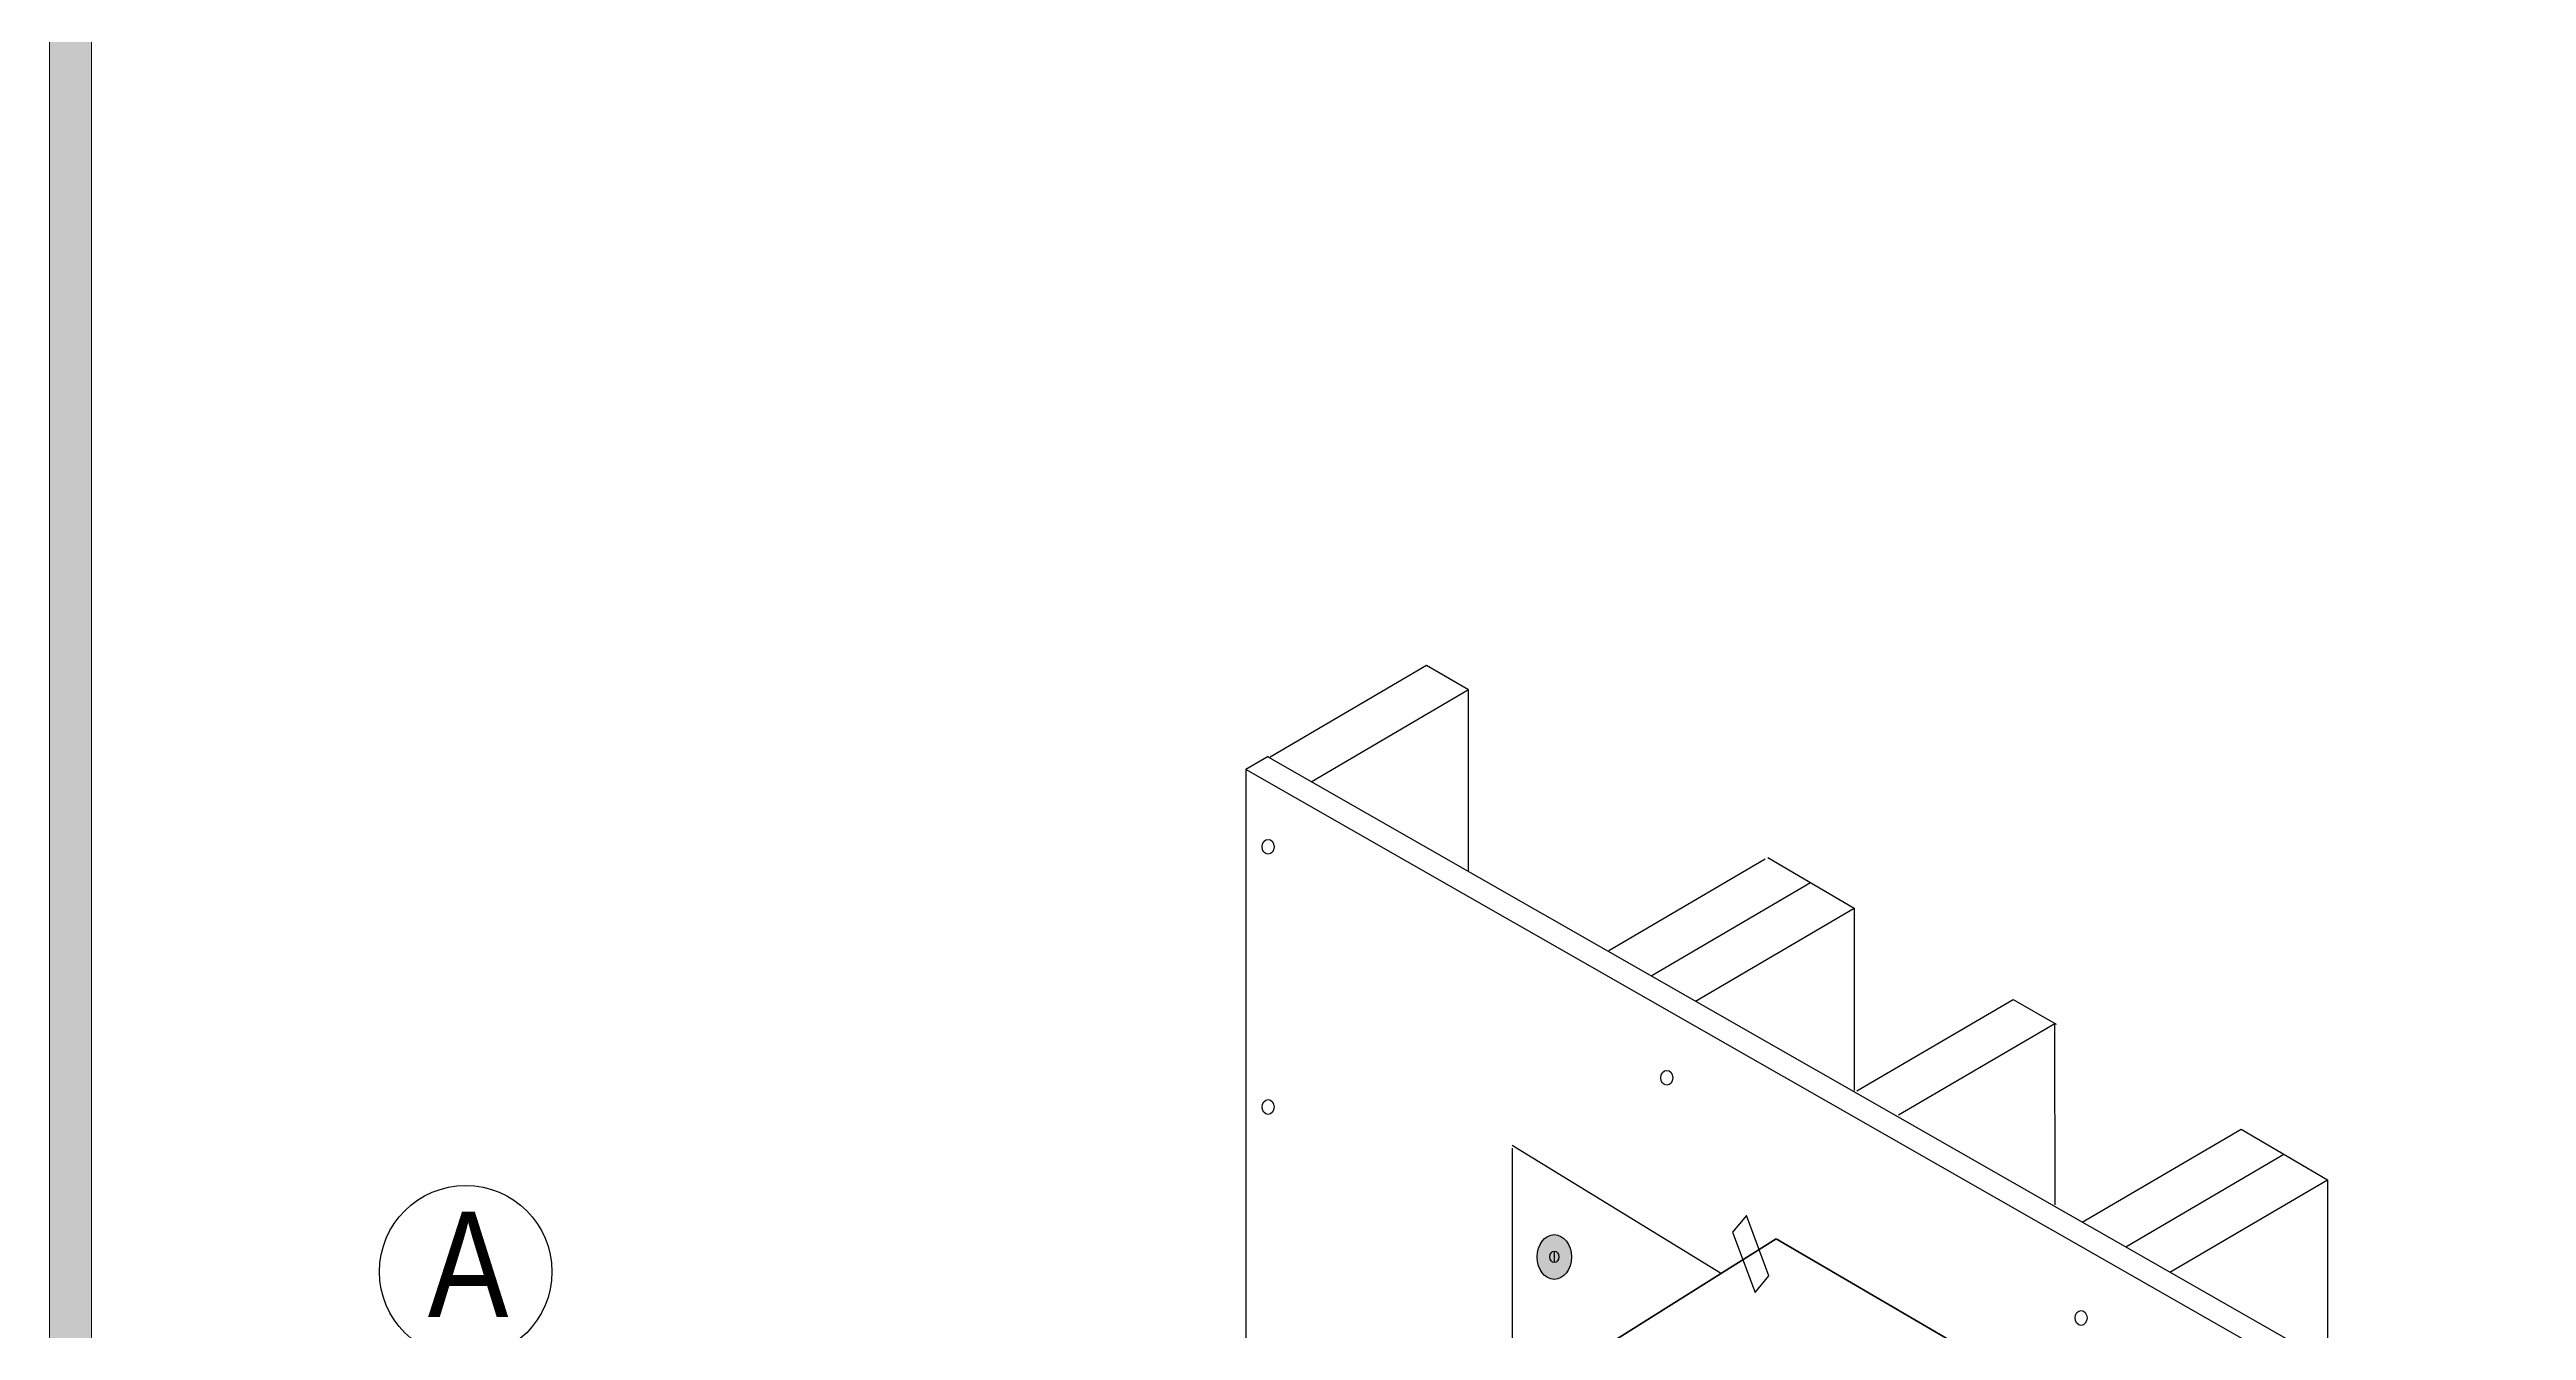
# Model space of a CAD drawing. Extents: x -1392 to 5791, y -3809 to 1722.
# Drawn here: x -1156 to -627, y -2604 to -2330 of the extents above; entities that cross this region are included whole.
import ezdxf

# ---------------------------------------------------------------- set-up
doc = ezdxf.new("R2010")
doc.units = 0
doc.header["$MEASUREMENT"] = 0
for name, color, linetype, lineweight in [('G-ANNO-TTLB', 7, 'Continuous', 0), ('TYVEK', 7, 'Continuous', 0), ('WALL SCRATCH', 7, 'Continuous', 0)]:
    doc.layers.add(name, color=color, linetype=linetype, lineweight=lineweight)

# ---------------------------------------------------------------- blocks, each defined once
blk = doc.blocks.new('Block_207')
at = {"layer": 'WALL SCRATCH', "true_color": 0x003b71, "transparency": 33554687}
h = blk.add_hatch(color=156, dxfattribs=at)
h.dxf.hatch_style = 2
edge = h.paths.add_edge_path()
edge.add_ellipse((-834.97, -2690.71), major_axis=(0, 4.78), ratio=0.766948, start_angle=0, end_angle=360)
at = {"layer": 'WALL SCRATCH', "color": 18, "lineweight": 25, "true_color": 0x080808}
for p, q in [((-835.94, -2690.68), (-834, -2690.68)), ((-834.97, -2689.45), (-834.97, -2691.92))]:
    blk.add_line(p, q, dxfattribs=at)
at = {"layer": 'WALL SCRATCH', "color": 8, "lineweight": 25, "true_color": 0x808080}
blk.add_lwpolyline([(-835.48, -2686.29)], dxfattribs=at)
at = {"layer": 'WALL SCRATCH', "color": 18, "lineweight": 25, "true_color": 0x000000}
blk.add_ellipse((-834.97, -2690.71), major_axis=(0, 4.78), ratio=0.766948, dxfattribs=at)
at = {"layer": 'WALL SCRATCH', "color": 18, "lineweight": 25, "true_color": 0x080808}
blk.add_ellipse((-834.97, -2690.68), major_axis=(0, 1.23), ratio=0.788846, dxfattribs=at)
blk = doc.blocks.new('Block_208')
at = {"layer": 'WALL SCRATCH', "true_color": 0x003b71, "transparency": 33554687}
h = blk.add_hatch(color=156, dxfattribs=at)
h.dxf.hatch_style = 2
edge = h.paths.add_edge_path()
edge.add_ellipse((-834.97, -2587.94), major_axis=(0, 4.78), ratio=0.766948, start_angle=0, end_angle=360)
at = {"layer": 'WALL SCRATCH', "color": 18, "lineweight": 25, "true_color": 0x080808}
blk.add_line((-834.97, -2586.68), (-834.97, -2589.14), dxfattribs=at)
at = {"layer": 'WALL SCRATCH', "color": 18, "lineweight": 25, "true_color": 0x000000}
blk.add_ellipse((-834.97, -2587.94), major_axis=(0, 4.78), ratio=0.766948, dxfattribs=at)
at = {"layer": 'WALL SCRATCH', "color": 18, "lineweight": 25, "true_color": 0x080808}
blk.add_ellipse((-834.97, -2587.91), major_axis=(0, 1.23), ratio=0.788846, dxfattribs=at)
blk = doc.blocks.new('Block_209')
at = {"layer": 'WALL SCRATCH', "true_color": 0x003b71, "transparency": 33554687}
h = blk.add_hatch(color=156, dxfattribs=at)
h.dxf.hatch_style = 2
edge = h.paths.add_edge_path()
edge.add_ellipse((-834.97, -2793.49), major_axis=(0, 4.78), ratio=0.766948, start_angle=0, end_angle=360)
at = {"layer": 'WALL SCRATCH', "color": 18, "lineweight": 25, "true_color": 0x080808}
for p, q in [((-835.94, -2793.46), (-834, -2793.46)), ((-834.97, -2792.22), (-834.97, -2794.69))]:
    blk.add_line(p, q, dxfattribs=at)
at = {"layer": 'WALL SCRATCH', "color": 8, "lineweight": 25, "true_color": 0x808080}
blk.add_lwpolyline([(-835.48, -2798.6)], dxfattribs=at)
at = {"layer": 'WALL SCRATCH', "color": 18, "lineweight": 25, "true_color": 0x000000}
blk.add_ellipse((-834.97, -2793.49), major_axis=(0, 4.78), ratio=0.766948, dxfattribs=at)
at = {"layer": 'WALL SCRATCH', "color": 18, "lineweight": 25, "true_color": 0x080808}
blk.add_ellipse((-834.97, -2793.46), major_axis=(0, 1.23), ratio=0.788846, dxfattribs=at)
blk = doc.blocks.new('Block_206')
at = {"layer": 'WALL SCRATCH'}
for name in ['Block_208', 'Block_207', 'Block_209']:
    blk.add_blockref(name, (0, 0), dxfattribs=at)
blk = doc.blocks.new('Block_211')
at = {"layer": 'WALL SCRATCH', "true_color": 0x003b71, "transparency": 33554687}
h = blk.add_hatch(color=156, dxfattribs=at)
h.dxf.hatch_style = 2
edge = h.paths.add_edge_path()
edge.add_ellipse((-686.59, -2772.92), major_axis=(0, 4.78), ratio=0.766948, start_angle=0, end_angle=360)
at = {"layer": 'WALL SCRATCH', "color": 18, "lineweight": 25, "true_color": 0x080808}
for p, q in [((-687.56, -2772.89), (-685.62, -2772.89)), ((-686.59, -2771.66), (-686.59, -2774.12))]:
    blk.add_line(p, q, dxfattribs=at)
at = {"layer": 'WALL SCRATCH', "color": 8, "lineweight": 25, "true_color": 0x808080}
blk.add_lwpolyline([(-687.1, -2768.5)], dxfattribs=at)
at = {"layer": 'WALL SCRATCH', "color": 18, "lineweight": 25, "true_color": 0x000000}
blk.add_ellipse((-686.59, -2772.92), major_axis=(0, 4.78), ratio=0.766948, dxfattribs=at)
at = {"layer": 'WALL SCRATCH', "color": 18, "lineweight": 25, "true_color": 0x080808}
blk.add_ellipse((-686.59, -2772.89), major_axis=(0, 1.23), ratio=0.788846, dxfattribs=at)
blk = doc.blocks.new('Block_212')
at = {"layer": 'WALL SCRATCH', "true_color": 0x003b71, "transparency": 33554687}
h = blk.add_hatch(color=156, dxfattribs=at)
h.dxf.hatch_style = 2
edge = h.paths.add_edge_path()
edge.add_ellipse((-686.59, -2673.55), major_axis=(0, 4.78), ratio=0.766948, start_angle=0, end_angle=360)
at = {"layer": 'WALL SCRATCH', "color": 18, "lineweight": 25, "true_color": 0x080808}
blk.add_line((-686.59, -2672.29), (-686.59, -2674.76), dxfattribs=at)
at = {"layer": 'WALL SCRATCH', "color": 18, "lineweight": 25, "true_color": 0x000000}
blk.add_ellipse((-686.59, -2673.55), major_axis=(0, 4.78), ratio=0.766948, dxfattribs=at)
at = {"layer": 'WALL SCRATCH', "color": 18, "lineweight": 25, "true_color": 0x080808}
blk.add_ellipse((-686.59, -2673.52), major_axis=(0, 1.23), ratio=0.788846, dxfattribs=at)
blk = doc.blocks.new('Block_213')
at = {"layer": 'WALL SCRATCH', "true_color": 0x003b71, "transparency": 33554687}
h = blk.add_hatch(color=156, dxfattribs=at)
h.dxf.hatch_style = 2
edge = h.paths.add_edge_path()
edge.add_ellipse((-686.59, -2872.29), major_axis=(0, 4.78), ratio=0.766948, start_angle=0, end_angle=360)
at = {"layer": 'WALL SCRATCH', "color": 18, "lineweight": 25, "true_color": 0x080808}
for p, q in [((-687.56, -2872.26), (-685.62, -2872.26)), ((-686.59, -2871.03), (-686.59, -2873.49))]:
    blk.add_line(p, q, dxfattribs=at)
at = {"layer": 'WALL SCRATCH', "color": 8, "lineweight": 25, "true_color": 0x808080}
blk.add_lwpolyline([(-687.1, -2877.4)], dxfattribs=at)
at = {"layer": 'WALL SCRATCH', "color": 18, "lineweight": 25, "true_color": 0x000000}
blk.add_ellipse((-686.59, -2872.29), major_axis=(0, 4.78), ratio=0.766948, dxfattribs=at)
at = {"layer": 'WALL SCRATCH', "color": 18, "lineweight": 25, "true_color": 0x080808}
blk.add_ellipse((-686.59, -2872.26), major_axis=(0, 1.23), ratio=0.788846, dxfattribs=at)
blk = doc.blocks.new('Block_210')
at = {"layer": 'WALL SCRATCH'}
for name in ['Block_212', 'Block_211', 'Block_213']:
    blk.add_blockref(name, (0, 0), dxfattribs=at)
blk = doc.blocks.new('Block_205')
at = {"layer": 'WALL SCRATCH'}
for name in ['Block_206', 'Block_210']:
    blk.add_blockref(name, (0, 0), dxfattribs=at)

msp = doc.modelspace()

# ---------------------------------------------------------------- hatches: boundary and pattern name
at = {"layer": 'G-ANNO-TTLB', "true_color": 0xff00ff, "transparency": 33554687}
h = msp.add_hatch(color=6, dxfattribs=at)
edge = h.paths.add_edge_path()
edge.add_spline(control_points=[(1773.02, -3692.6), (1773.02, -3692.6), (-1156.5, -3692.6), (-1156.5, -3692.6), (-1156.5, -3692.6), (-1156.5, -1235.6), (-1156.5, -1235.6), (-1156.5, -1235.6), (1773.02, -1235.6), (1773.02, -1235.6), (1773.02, -1235.6), (1773.02, -3692.6), (1773.02, -3692.6)], knot_values=[0, 0, 0, 0, 1, 1, 1, 2, 2, 2, 3, 3, 3, 4, 4, 4, 4], degree=3, periodic=0)
edge = h.paths.add_edge_path()
edge.add_spline(control_points=[(-1147.5, -1244.6), (-1147.5, -1244.6), (-1147.5, -3683.6), (-1147.5, -3683.6), (-1147.5, -3683.6), (1764.02, -3683.6), (1764.02, -3683.6), (1764.02, -3683.6), (1764.02, -1244.6), (1764.02, -1244.6), (1764.02, -1244.6), (-1147.5, -1244.6), (-1147.5, -1244.6)], knot_values=[0, 0, 0, 0, 1, 1, 1, 2, 2, 2, 3, 3, 3, 4, 4, 4, 4], degree=3, periodic=0)
edge.add_line((-1147.5, -1244.6), (-1147.5, -1244.6))

# ---------------------------------------------------------------- linework, layer by layer
at = {"layer": 'G-ANNO-TTLB', "color": 6, "lineweight": 9, "true_color": 0xff00ff}
for p, q in [((-1156.5, -1235.6), (-1156.5, -3692.6)), ((-1147.5, -1244.6), (-1147.5, -3683.6)), ((-1147.5, -3683.6), (-1147.5, -1244.6))]:
    msp.add_line(p, q, dxfattribs=at)
at = {"layer": 'G-ANNO-TTLB'}
for points in [[(1773.02, -3692.6), (1773.02, -3692.6), (-1156.5, -3692.6), (-1156.5, -3692.6), (-1156.5, -3692.6), (-1156.5, -1235.6), (-1156.5, -1235.6), (-1156.5, -1235.6), (1773.02, -1235.6), (1773.02, -1235.6), (1773.02, -1235.6), (1773.02, -3692.6), (1773.02, -3692.6)], [(-1147.5, -1244.6), (-1147.5, -1244.6), (-1147.5, -3683.6), (-1147.5, -3683.6), (-1147.5, -3683.6), (1764.02, -3683.6), (1764.02, -3683.6), (1764.02, -3683.6), (1764.02, -1244.6), (1764.02, -1244.6), (1764.02, -1244.6), (-1147.5, -1244.6), (-1147.5, -1244.6)]]:
    msp.add_open_spline(points, degree=3, knots=[0, 0, 0, 0, 1, 1, 1, 2, 2, 2, 3, 3, 3, 4, 4, 4, 4], dxfattribs=at)
at = {"layer": 'TYVEK', "color": 18, "lineweight": 60, "true_color": 0x000000}
for p, q in [((-828.59, -2609.81), (-787.57, -2584.06)), ((-787.57, -2584.06), (-703.55, -2633.04))]:
    msp.add_line(p, q, dxfattribs=at)
at = {"layer": 'TYVEK', "color": 2, "lineweight": 25, "true_color": 0xffff00}
msp.add_lwpolyline([(-789.08, -2591.95), (-793.92, -2579.06), (-796.89, -2582.65), (-792.05, -2595.54)], close=True, dxfattribs=at)
at = {"layer": 'TYVEK', "color": 18, "lineweight": 25, "true_color": 0x000000}
msp.add_circle((-1067.57, -2591.09), 18.42, dxfattribs=at)
at = {"layer": 'WALL SCRATCH', "color": 33, "lineweight": 25, "true_color": 0xcc9966}
for p, q in [((-895.69, -2481.1), (-862.28, -2461.53)), ((-862.28, -2461.53), (-853.3, -2466.71)), ((-886.94, -2486.4), (-853.3, -2466.71)), ((-853.32, -2505.58), (-853.32, -2466.84)), ((-823.28, -2522.44), (-789.87, -2502.88)), ((-789.35, -2502.58), (-770.89, -2513.42)), ((-814.25, -2527.89), (-780.2, -2507.96)), ((-804.81, -2533.28), (-770.89, -2513.42)), ((-770.89, -2513.44), (-770.89, -2552.36)), ((-770.34, -2552.46), (-736.93, -2532.9)), ((-736.93, -2532.9), (-727.72, -2538.18)), ((-761.38, -2557.6), (-727.97, -2538.03)), ((-727.96, -2576.77), (-727.97, -2538.03)), ((-722.15, -2580.48), (-688.22, -2560.62)), ((-688.22, -2560.62), (-669.76, -2571.46)), ((-712.86, -2585.79), (-679.06, -2566)), ((-703.42, -2591.18), (-669.76, -2571.46)), ((-669.76, -2571.48), (-669.76, -2610.4))]:
    msp.add_line(p, q, dxfattribs=at)
at = {"layer": 'WALL SCRATCH', "color": 2, "lineweight": 25, "true_color": 0xffff00}
for p, q in [((-896.08, -2480.99), (-900.89, -2483.77)), ((-895.94, -2481.24), (-896.2, -2481.1)), ((-895.94, -2481.24), (-896.2, -2481.1)), ((-627.15, -2634.73), (-895.94, -2481.24)), ((-900.89, -2483.77), (-900.89, -2906.01)), ((-632.1, -2637.26), (-900.89, -2483.77))]:
    msp.add_line(p, q, dxfattribs=at)
at = {"layer": 'WALL SCRATCH', "color": 18, "lineweight": 25, "true_color": 0x000000}
for p, q in [((-843.99, -2564.03), (-799.45, -2591.3)), ((-843.99, -2564.69), (-843.99, -2845.54))]:
    msp.add_line(p, q, dxfattribs=at)
at = {"layer": 'WALL SCRATCH', "color": 8, "lineweight": 25, "true_color": 0x808080}
msp.add_lwpolyline([(-804.99, -2566.92)], dxfattribs=at)
at = {"layer": 'WALL SCRATCH', "color": 252, "lineweight": 25, "true_color": 0x848484}
msp.add_lwpolyline([(-804.99, -2570.43)], dxfattribs=at)
msp.add_lwpolyline([(-804.99, -2570.43)], dxfattribs=at)
for centre in [(-896.12, -2500.3), (-810.93, -2549.65), (-896.12, -2555.89), (-722.4, -2600.95)]:
    msp.add_ellipse(centre, major_axis=(0, 1.59), ratio=0.812499, dxfattribs=at)

# ---------------------------------------------------------------- block references
at = {"layer": 'WALL SCRATCH'}
msp.add_blockref('Block_205', (0, 0), dxfattribs=at)

# ---------------------------------------------------------------- texts
at = {"layer": 'TYVEK', "insert": (-1075.65, -2600.74), "char_height": 0.2, "attachment_point": 7}
msp.add_mtext('\\C18;\\c0;\\FArial Narrow|b0|i0|c1;\\H22.503291;\\W1.000000;A', dxfattribs=at)

doc.saveas('drawing.dxf')
